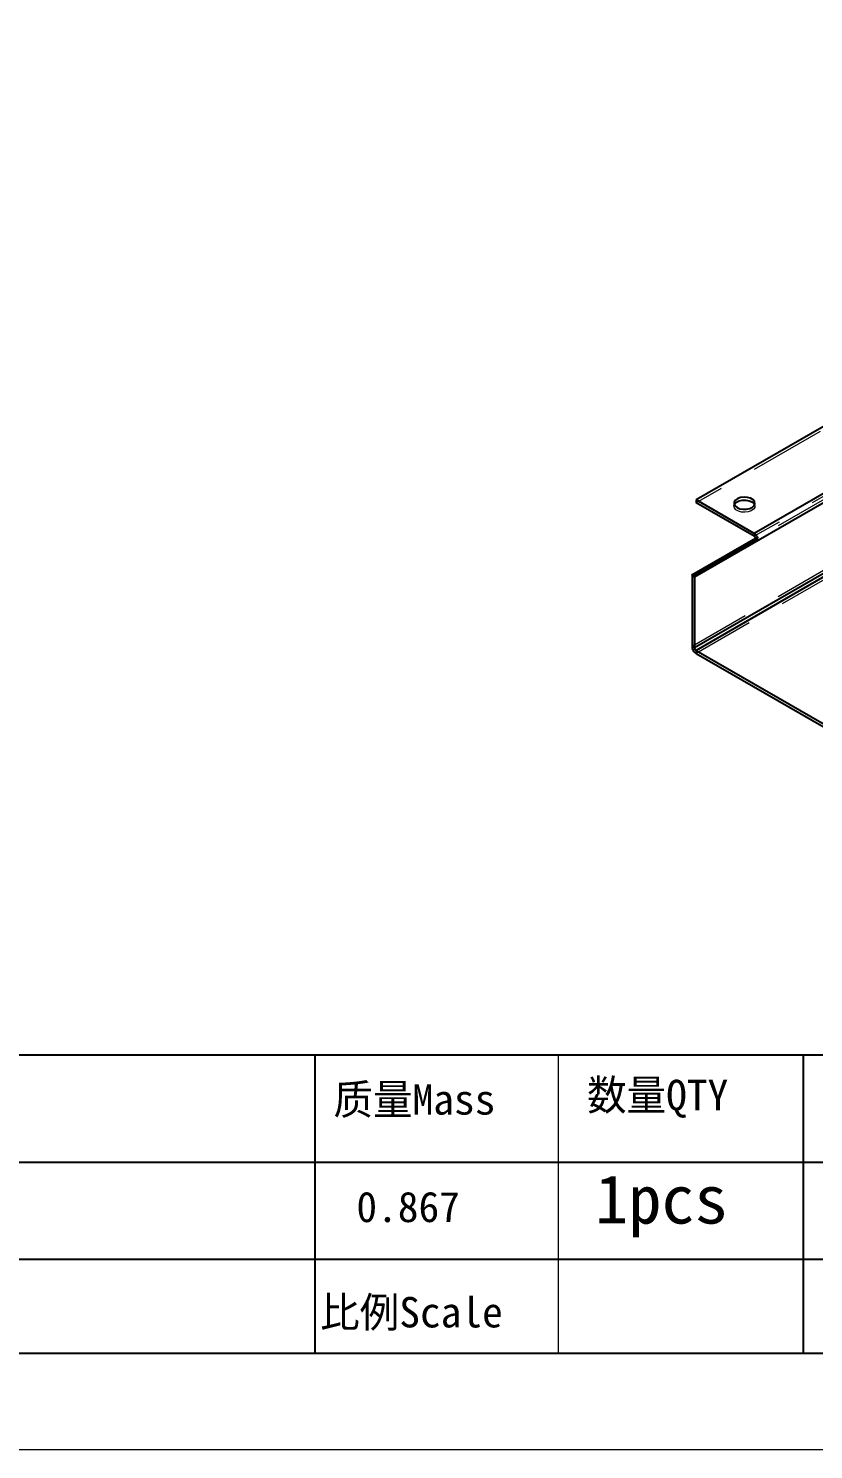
# Model space of a CAD drawing. Header units: millimetres. Extents: x -3862 to 6257, y -4684 to -2127.
# Drawn here: x 2060.4 to 2321.9, y -4683.6 to -4209.9 of the extents above; entities that cross this region are included whole.
import ezdxf

# ---------------------------------------------------------------- set-up
doc = ezdxf.new("R2010")
doc.units = ezdxf.units.MM
doc.linetypes.add('DASHED', pattern=[19.05, 12.7, -6.35])
for name, color, linetype in [('10', 16, 'Continuous'), ('11', 7, 'Continuous'), ('6', 7, 'Continuous')]:
    doc.layers.add(name, color=color, linetype=linetype)

# ---------------------------------------------------------------- blocks, each defined once
blk = doc.blocks.new('*D346')
at = {"layer": '10', "color": 7, "linetype": 'Continuous', "lineweight": 13, "ltscale": 2, "insert": (180.178, 7.917), "char_height": 2.027, "attachment_point": 7}
blk.add_mtext('{比例Scale}', dxfattribs=at)
blk = doc.blocks.new('*D347')
at = {"layer": '10', "color": 7, "linetype": 'Continuous', "lineweight": 13, "ltscale": 2, "insert": (181.063, 22.11), "char_height": 2.027, "attachment_point": 7}
blk.add_mtext('{质量Mass}', dxfattribs=at)
blk = doc.blocks.new('*D357')
at = {"layer": '10', "color": 7, "linetype": 'Continuous', "lineweight": 13, "ltscale": 2, "insert": (182.592, 15.132), "char_height": 2.027, "attachment_point": 7}
blk.add_mtext('{0.867}', dxfattribs=at)
blk = doc.blocks.new('*D372')
at = {"layer": '10', "color": 16, "linetype": 'Continuous', "lineweight": 13, "ltscale": 2, "insert": (197.958, 22.11), "char_height": 2.027, "attachment_point": 7}
blk.add_mtext('{数量QTY}', dxfattribs=at)
blk = doc.blocks.new('*D373')
at = {"layer": '10', "color": 7, "linetype": 'Continuous', "lineweight": 13, "ltscale": 2, "insert": (197.622, 14.605), "char_height": 3.2432, "attachment_point": 7}
blk.add_mtext('{1pcs}', dxfattribs=at)

msp = doc.modelspace()

# ---------------------------------------------------------------- linework, layer by layer
at = {"layer": '11', "color": 8, "linetype": 'DASHED', "lineweight": 18, "ltscale": 2}
for p, q in [((2596.068, -4210.67), (2281.406, -4392.321)), ((2555.056, -4210.915), (2282.82, -4368.074)), ((2574.36, -4222.059), (2302.124, -4379.218)), ((2596.068, -4234.268), (2281.406, -4415.919)), ((2597.412, -4236.595), (2282.749, -4418.246)), ((2295.371, -4368.196), (2295.371, -4369.176)), ((2302.371, -4369.176), (2302.371, -4368.196))]:
    msp.add_line(p, q, dxfattribs=at)
at = {"layer": '11', "color": 7, "linetype": 'Continuous', "lineweight": 25, "ltscale": 2}
for p, q in [((2555.056, -4209.935), (2282.82, -4367.094)), ((2596.917, -4211.16), (2282.254, -4392.811)), ((2574.36, -4221.079), (2302.124, -4378.238)), ((2596.917, -4234.758), (2282.254, -4416.409)), ((2597.412, -4235.615), (2282.749, -4417.266)), ((2302.124, -4378.238), (2282.82, -4367.094)), ((2282.82, -4367.094), (2282.82, -4368.074)), ((2302.124, -4379.218), (2282.82, -4368.074)), ((2281.371, -4392.09), (2302.584, -4379.844)), ((2282.16, -4392.185), (2303.373, -4379.939)), ((2302.124, -4378.238), (2302.124, -4379.218)), ((2303.373, -4379.939), (2302.584, -4379.844)), ((2282.16, -4392.185), (2281.371, -4392.09)), ((2282.254, -4392.811), (2281.406, -4392.321)), ((2281.406, -4392.321), (2281.406, -4415.919)), ((2282.254, -4392.811), (2282.254, -4416.409)), ((2281.406, -4415.919), (2282.254, -4416.409)), ((2282.749, -4417.266), (2349.641, -4455.882)), ((2282.749, -4417.266), (2282.749, -4418.246)), ((2282.749, -4418.246), (2349.641, -4456.862))]:
    msp.add_line(p, q, dxfattribs=at)
for points in [[(2296.396, -4369.625), (2297.334, -4370.011), (2298.438, -4370.201), (2299.589, -4370.173), (2300.663, -4369.932), (2301.542, -4369.502), (2302.132, -4368.93), (2302.368, -4368.279), (2302.226, -4367.619), (2301.72, -4367.022), (2300.905, -4366.552), (2299.87, -4366.259), (2298.727, -4366.177), (2297.599, -4366.314), (2296.609, -4366.654), (2295.864, -4367.162), (2295.446, -4367.781), (2295.398, -4368.446), (2295.727, -4369.083), (2296.396, -4369.625)], [(2295.476, -4368.686), (2295.611, -4368.441), (2296.2, -4367.87), (2297.08, -4367.44), (2298.153, -4367.198), (2299.304, -4367.171), (2300.408, -4367.361), (2301.346, -4367.747)], [(2301.346, -4367.747), (2302.016, -4368.288), (2302.267, -4368.686)], [(2303.373, -4379.939), (2303.285, -4379.68), (2303.172, -4379.424), (2303.036, -4379.176), (2302.879, -4378.942), (2302.705, -4378.726), (2302.519, -4378.534), (2302.324, -4378.37), (2302.124, -4378.238)], [(2302.584, -4379.844), (2302.552, -4379.749), (2302.51, -4379.655), (2302.46, -4379.563), (2302.402, -4379.477), (2302.338, -4379.398), (2302.269, -4379.327), (2302.197, -4379.266), (2302.124, -4379.218)], [(2281.371, -4392.09), (2281.379, -4392.12), (2281.386, -4392.15), (2281.392, -4392.18), (2281.397, -4392.209), (2281.401, -4392.238), (2281.403, -4392.266), (2281.405, -4392.294), (2281.406, -4392.321)], [(2282.16, -4392.185), (2282.182, -4392.266), (2282.201, -4392.347), (2282.217, -4392.427), (2282.23, -4392.506), (2282.241, -4392.584), (2282.248, -4392.661), (2282.253, -4392.737), (2282.254, -4392.811)], [(2281.406, -4415.919), (2281.431, -4416.237), (2281.508, -4416.572), (2281.632, -4416.912), (2281.799, -4417.243), (2282.003, -4417.554), (2282.235, -4417.831), (2282.487, -4418.065), (2282.749, -4418.246)], [(2282.254, -4416.409), (2282.264, -4416.526), (2282.292, -4416.649), (2282.338, -4416.775), (2282.399, -4416.897), (2282.474, -4417.011), (2282.56, -4417.113), (2282.653, -4417.2), (2282.749, -4417.266)]]:
    msp.add_lwpolyline(points, dxfattribs=at)
at = {"layer": '11', "color": 8, "linetype": 'DASHED', "lineweight": 18, "ltscale": 2}
msp.add_lwpolyline([(2302.267, -4368.686), (2302.344, -4368.926), (2302.297, -4369.59), (2301.878, -4370.21), (2301.133, -4370.718), (2300.143, -4371.058), (2299.016, -4371.195), (2297.873, -4371.112), (2296.837, -4370.82), (2296.023, -4370.35), (2295.517, -4369.752), (2295.374, -4369.092), (2295.476, -4368.686)], dxfattribs=at)
at = {"layer": '6', "color": 7, "linetype": 'Continuous', "lineweight": 25, "ltscale": 2}
for p, q in [((1947.616, -4552.031), (2720.288, -4552.031)), ((2155.792, -4552.031), (2155.792, -4651.452)), ((2318.419, -4552.031), (2318.419, -4651.452)), ((1947.618, -4587.773), (2720.288, -4587.773)), ((1947.621, -4620.133), (2720.288, -4620.133)), ((1385.288, -4651.452), (2720.288, -4651.452)), ((1947.623, -4651.452), (2720.288, -4651.452))]:
    msp.add_line(p, q, dxfattribs=at)
at = {"layer": '6', "color": 7, "linetype": 'Continuous', "lineweight": 18, "ltscale": 2}
for p, q in [((2236.836, -4552.031), (2236.836, -4651.452)), ((1256.624, -4683.605), (2741.624, -4683.605))]:
    msp.add_line(p, q, dxfattribs=at)

# ---------------------------------------------------------------- block references
at = {"layer": '10', "color": 7, "xscale": 5, "yscale": 5, "zscale": 5}
for name, p in [('*D347', (1256.657, -4683.602)), ('*D373', (1261.041, -4685.931)), ('*D357', (1256.657, -4683.602)), ('*D346', (1256.657, -4683.602))]:
    msp.add_blockref(name, p, dxfattribs=at)
at = {"layer": '10', "color": 16, "xscale": 5, "yscale": 5, "zscale": 5}
msp.add_blockref('*D372', (1256.657, -4683.602), dxfattribs=at)

doc.saveas('drawing.dxf')
